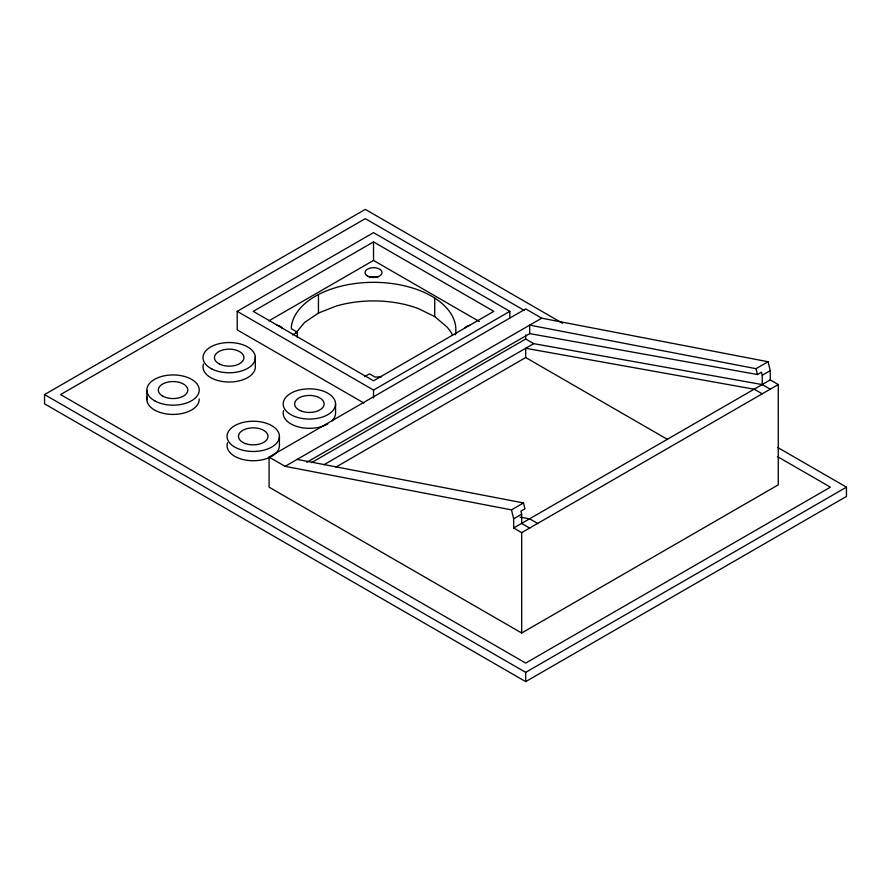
<?xml version="1.0" encoding="UTF-8"?>
<svg xmlns="http://www.w3.org/2000/svg" width="891" height="891" viewBox="0 0 891 891"><rect width="100%" height="100%" fill="white"/><g stroke="black" fill="none" stroke-linecap="round" stroke-linejoin="round"><path stroke-width="1.34" d="M521.68 633L521.68 532.64L513.662 528.007L513.662 518.807L511.456 509.886L285.12 466.338L269.082 457.072L269.082 487.165L521.68 633L778.288 484.849L778.277 384.544L770.258 379.9L770.269 370.656L768.064 361.735L541.728 318.187L525.69 308.921L269.082 457.072M296.068 332.733L304.488 322.553L318.455 313.053L336.163 306.092A82.328 47.535 0 0 1 418.391 308.598L434.73 316.595L446.892 326.886A82.328 47.535 0 0 1 452.483 334.971M513.662 528.007L770.258 379.9M521.68 532.64L778.277 384.544M777.888 447.583L846.45 487.165L846.45 496.432L525.69 681.615L44.55 403.835L44.55 394.568L365.31 209.385L562.577 323.277M363.962 403.055L237.206 329.87L237.206 311.349L373.529 232.651L509.852 311.349L509.852 317.964M373.529 241.906L253.244 311.349L373.529 380.802L493.814 311.349L373.529 241.906L373.529 260.428L479.38 321.54M268.882 320.849L373.529 260.428M292.56 334.949L297.349 332.187L297.349 337.5M364.731 376.615L369.52 373.852L375.1 377.071L381.571 376.782M237.206 311.349L373.529 390.058L509.852 311.349M285.12 466.338L541.728 318.187M306.782 462.306L529.7 333.613L757.484 374.532L761.493 372.215L762.25 375.278L762.25 384.589L770.258 389.178M311.583 462.629L525.69 339.014L533.709 343.648L762.25 384.589M323.968 464.734L533.709 343.648M335.974 467.062L525.69 357.536L667.626 439.486M511.456 509.886L523.485 502.947L524.933 508.794L520.923 511.111L521.68 514.174L521.68 523.485L529.7 528.107M529.7 333.613L529.7 325.126L756.036 368.685L768.064 361.735M513.662 518.807L521.68 514.174M762.25 375.278L770.269 370.656M44.55 394.568L525.69 672.36L846.45 487.165M520.121 517.136L529.7 518.852L537.719 523.474M297.149 459.388L523.485 502.947M762.25 393.833L754.232 389.222L525.69 348.281L525.69 357.536M524.365 310.469L365.31 218.64L60.588 394.568L525.69 663.093L830.412 487.165L777.398 456.56M297.349 332.187L291.502 328.812L291.312 327.376A82.328 47.535 0 0 1 380 282.48A82.328 47.535 0 0 1 455.412 334.838M756.036 368.685L757.484 374.532M525.69 334.905L525.69 339.014M525.69 672.36L525.69 681.615M434.73 298.073L434.73 316.595M373.529 390.058L373.529 397.999M335.562 404.057A26.184 15.114 0 0 1 296.124 416.988A26.184 15.114 0 0 1 296.447 390.804A26.184 15.114 0 0 1 335.562 404.057L335.562 413.313A26.184 15.114 0 0 1 331.953 420.853M318.455 294.542L318.455 313.053M279.418 436.635A26.184 15.114 0 0 1 239.735 449.309A26.184 15.114 0 0 1 240.57 423.125A26.184 15.114 0 0 1 279.418 436.635L279.418 445.89A26.184 15.114 0 0 1 271.41 456.504M255.305 356.567L255.305 365.833A26.184 15.114 0 0 1 227.628 381.994A26.184 15.114 0 0 1 203.482 364.051M146.881 390.481L146.881 399.736M369.275 277.569A8.509 4.912 0 0 1 377.784 277.569M327.754 423.971A26.184 15.114 0 0 1 297.126 426.566A26.184 15.114 0 0 1 283.628 410.473M199.228 398.89A26.184 15.114 0 0 1 171.495 414.404A26.184 15.114 0 0 1 147.149 397.108M465.013 327.888A8.509 4.912 0 0 1 469.724 325.293M270.407 457.027A26.184 15.114 0 0 1 240.124 458.698A26.184 15.114 0 0 1 227.55 442.716M276.466 325.126A8.509 4.912 0 0 1 282.48 328.601M212.036 369.074A26.184 15.114 0 0 0 254.893 360.51A26.184 15.114 0 0 0 220.623 343.369A26.184 15.114 0 0 0 212.036 369.074M155.067 401.039A26.184 15.114 0 0 0 198.526 393.555A26.184 15.114 0 0 0 165.57 375.568A26.184 15.114 0 0 0 155.067 401.039M162.919 396.239A14.746 8.509 0 0 0 187.4 392.029A14.746 8.509 0 0 0 168.844 381.905A14.746 8.509 0 0 0 162.919 396.239M301.915 411.286A14.746 8.509 0 0 0 324.124 404.002A14.746 8.509 0 0 0 302.094 396.551A14.746 8.509 0 0 0 301.915 411.286M219.531 364.085A14.746 8.509 0 0 0 243.666 359.262A14.746 8.509 0 0 0 224.365 349.606A14.746 8.509 0 0 0 219.531 364.085M245.638 443.651A14.746 8.509 0 0 0 267.979 436.512A14.746 8.509 0 0 0 246.105 428.905A14.746 8.509 0 0 0 245.638 443.651M367.515 276.032A8.509 4.912 0 0 0 381.749 273.838A8.509 4.912 0 0 0 371.324 267.823A8.509 4.912 0 0 0 367.515 276.032"/></g></svg>
